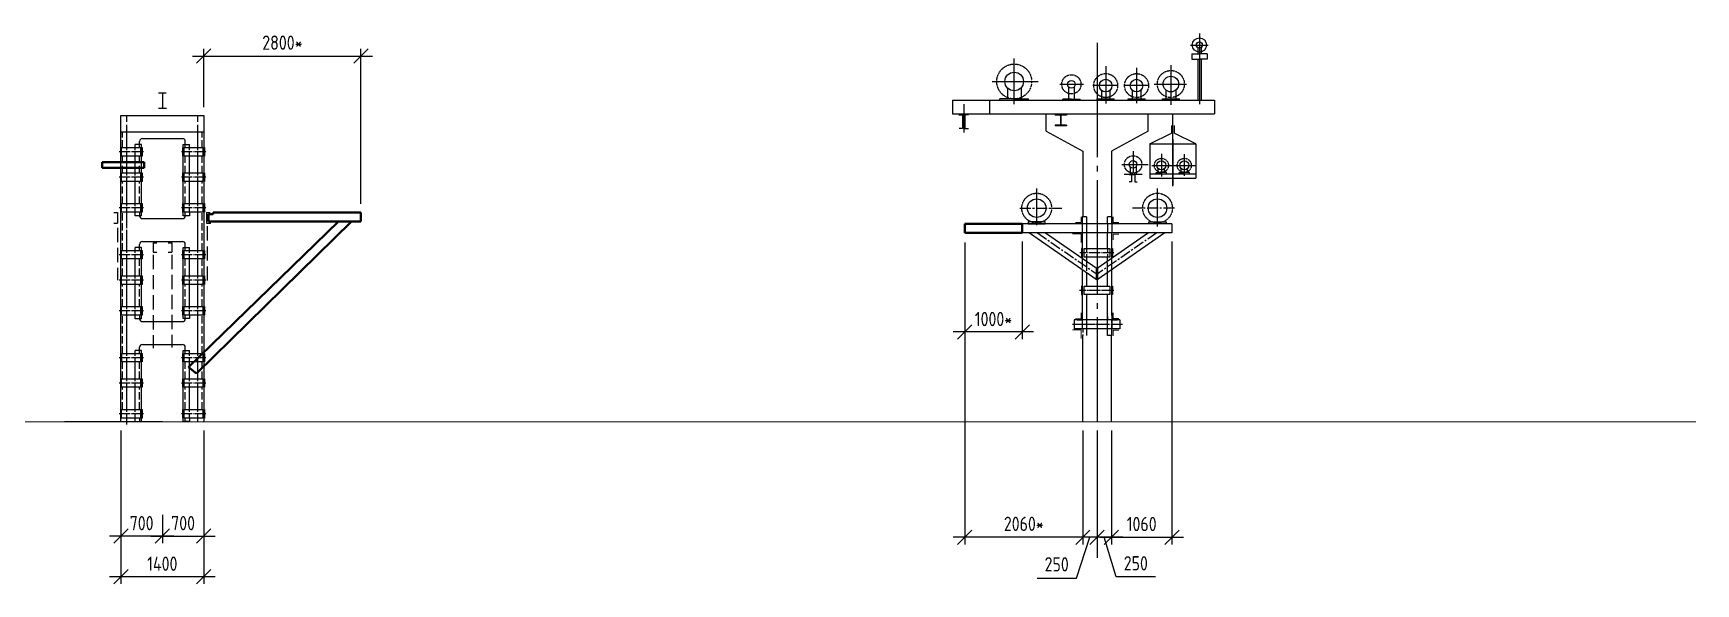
# Model space of a CAD drawing. Header units: inches. Extents: x -228863 to 215834, y 14270 to 189847.
# Drawn here: x 56692 to 85772, y 80972 to 90595 of the extents above; entities that cross this region are included whole.
import ezdxf

# ---------------------------------------------------------------- set-up
doc = ezdxf.new("R2010")
doc.units = ezdxf.units.IN
doc.header["$MEASUREMENT"] = 0
for name, pattern in [('ACAD_ISO04W100', [30, 24, -3, 0, -3]), ('CENTER2', [28.575, 19.05, -3.175, 3.175, -3.175]), ('DASHED2', [9.525, 6.35, -3.175]), ('GOST2.303 4', [7, 5, -2, 0]), ('GOST2.303 5', [24, 20, -1.5, 1, -1.5]), ('JIS_02_4.0', [5.5, 4, -1.5])]:
    doc.linetypes.add(name, pattern=pattern)
doc.layers.get('0').update_dxf_attribs({"linetype": 'CONTINUOUS', "lineweight": 20})
doc.layers.get('Defpoints').update_dxf_attribs({"linetype": 'CONTINUOUS'})
for name, color, linetype in [('1', 7, 'CONTINUOUS'), ('2', 7, 'CONTINUOUS'), ('неосновной', 7, 'CONTINUOUS'), ('осевая', 7, 'ACAD_ISO04W100'), ('Фундаменты _Каркаса', 7, 'CONTINUOUS')]:
    doc.layers.add(name, color=color, linetype=linetype)
doc.layers.add('ТХ_Опоры монт.', color=36, linetype='CONTINUOUS', lineweight=20)
doc.styles.add('GOST 2.304', font='CS_Gost2304.shx')
doc.dimstyles.new('10', dxfattribs={"dimtxt": 2.5, "dimasz": 2.5, "dimexe": 1.25, "dimexo": 1.5, "dimgap": 1, "dimtad": 1, "dimdec": 0, "dimlfac": 0.1, "dimtxsty": 'GOST 2.304', "dimblk": 'OBLIQUE', "dimcen": 0, "dimdle": 2, "dimazin": 2, "dimtfac": 0.75, "dimtdec": 0, "dimtmove": 1, "dimatfit": 3, "dimfxl": 1.25, "dimtolj": 1, "dimarcsym": 0})

# ---------------------------------------------------------------- blocks, each defined once
blk = doc.blocks.new('_Oblique')
at = {"color": 0, "linetype": 'ByBlock', "lineweight": -2}
blk.add_line((-0.5, -0.5), (0.5, 0.5), dxfattribs=at)
blk = doc.blocks.new('*D268')
at = {"layer": 'Defpoints', "color": 0}
for p in [(58226, 83800), (59675, 83800), (59675, 81097)]:
    blk.add_point(p, dxfattribs=at)
at = {"layer": 'неосновной', "color": 0, "lineweight": -2}
for p, q in [((58226, 83650), (58226, 80972)), ((59675, 83650), (59675, 80972)), ((58026, 81097), (59875, 81097))]:
    blk.add_line(p, q, dxfattribs=at)
at = {"layer": 'неосновной', "color": 0, "lineweight": -2, "xscale": 250, "yscale": 250, "zscale": 250, "rotation": 180}
blk.add_blockref('_Oblique', (58226, 81097), dxfattribs=at)
at = {"layer": 'неосновной', "color": 0, "lineweight": -2, "xscale": 250, "yscale": 250, "zscale": 250}
blk.add_blockref('_Oblique', (59675, 81097), dxfattribs=at)
at = {"layer": 'неосновной', "color": 0, "linetype": 'ByBlock', "ltscale": 50, "insert": (58950, 81322), "char_height": 250, "attachment_point": 5, "style": 'GOST 2.304'}
blk.add_mtext('\\A1;1400', dxfattribs=at)
blk = doc.blocks.new('*D269')
at = {"layer": 'Defpoints', "color": 0}
for p in [(58951, 82328), (59675, 82253), (59675, 81806)]:
    blk.add_point(p, dxfattribs=at)
at = {"layer": 'неосновной', "color": 0, "lineweight": -2}
for p, q in [((58951, 82178), (58951, 81681)), ((59675, 82103), (59675, 81681)), ((58751, 81806), (59875, 81806))]:
    blk.add_line(p, q, dxfattribs=at)
at = {"layer": 'неосновной', "color": 0, "lineweight": -2, "xscale": 250, "yscale": 250, "zscale": 250, "rotation": 180}
blk.add_blockref('_Oblique', (58951, 81806), dxfattribs=at)
at = {"layer": 'неосновной', "color": 0, "lineweight": -2, "xscale": 250, "yscale": 250, "zscale": 250}
blk.add_blockref('_Oblique', (59675, 81806), dxfattribs=at)
at = {"layer": 'неосновной', "color": 0, "linetype": 'ByBlock', "ltscale": 50, "insert": (59313, 82031), "char_height": 250, "attachment_point": 5, "style": 'GOST 2.304'}
blk.add_mtext('\\A1;700', dxfattribs=at)
blk = doc.blocks.new('*D270')
at = {"layer": 'Defpoints', "color": 0}
for p in [(58226, 81891), (58226, 81806), (58951, 81806)]:
    blk.add_point(p, dxfattribs=at)
at = {"layer": 'неосновной', "color": 0, "lineweight": -2}
for p, q in [((59151, 81806), (58026, 81806)), ((58226, 81741), (58226, 81681)), ((58951, 81956), (58951, 81931))]:
    blk.add_line(p, q, dxfattribs=at)
at = {"layer": 'неосновной', "color": 0, "lineweight": -2, "xscale": 250, "yscale": 250, "zscale": 250, "rotation": 180}
blk.add_blockref('_Oblique', (58226, 81806), dxfattribs=at)
at = {"layer": 'неосновной', "color": 0, "lineweight": -2, "xscale": 250, "yscale": 250, "zscale": 250}
blk.add_blockref('_Oblique', (58951, 81806), dxfattribs=at)
at = {"layer": 'неосновной', "color": 0, "linetype": 'ByBlock', "ltscale": 50, "insert": (58588, 82031), "char_height": 250, "attachment_point": 5, "style": 'GOST 2.304'}
blk.add_mtext('\\A1;700', dxfattribs=at)
blk = doc.blocks.new('*D271')
at = {"layer": 'Defpoints', "color": 0}
for p in [(62425, 90196), (59675, 89155), (62425, 87462)]:
    blk.add_point(p, dxfattribs=at)
at = {"layer": 'неосновной', "color": 0, "lineweight": -2}
for p, q in [((59475, 90196), (62625, 90196)), ((59675, 89305), (59675, 90321)), ((62425, 87612), (62425, 90321))]:
    blk.add_line(p, q, dxfattribs=at)
at = {"layer": 'неосновной', "color": 0, "lineweight": -2, "xscale": 250, "yscale": 250, "zscale": 250, "rotation": 180}
blk.add_blockref('_Oblique', (59675, 90196), dxfattribs=at)
at = {"layer": 'неосновной', "color": 0, "lineweight": -2, "xscale": 250, "yscale": 250, "zscale": 250}
blk.add_blockref('_Oblique', (62425, 90196), dxfattribs=at)
at = {"layer": 'неосновной', "color": 0, "linetype": 'ByBlock', "ltscale": 50, "insert": (61050, 90430), "char_height": 250, "attachment_point": 5, "style": 'GOST 2.304'}
blk.add_mtext('\\A1;2800*', dxfattribs=at)
blk = doc.blocks.new('*D276')
at = {"layer": 'Defpoints', "color": 0}
for p in [(75301, 83800), (75551, 83800), (75301, 81784)]:
    blk.add_point(p, dxfattribs=at)
at = {"layer": 'неосновной', "color": 0, "lineweight": -2}
for p, q in [((75301, 83650), (75301, 81659)), ((75551, 83650), (75551, 81659)), ((75751, 81784), (75101, 81784)), ((75634, 81090), (75426, 81784)), ((76322, 81090), (75634, 81090))]:
    blk.add_line(p, q, dxfattribs=at)
at = {"layer": 'неосновной', "color": 0, "lineweight": -2, "xscale": 250, "yscale": 250, "zscale": 250, "rotation": 180}
blk.add_blockref('_Oblique', (75301, 81784), dxfattribs=at)
at = {"layer": 'неосновной', "color": 0, "lineweight": -2, "xscale": 250, "yscale": 250, "zscale": 250}
blk.add_blockref('_Oblique', (75551, 81784), dxfattribs=at)
at = {"layer": 'неосновной', "color": 0, "linetype": 'ByBlock', "ltscale": 50, "insert": (75978, 81329), "char_height": 250, "attachment_point": 5, "style": 'GOST 2.304'}
blk.add_mtext('\\A1;250', dxfattribs=at)
blk = doc.blocks.new('*D277')
at = {"layer": 'Defpoints', "color": 0}
for p in [(75051, 83800), (75301, 83800), (75051, 81784)]:
    blk.add_point(p, dxfattribs=at)
at = {"layer": 'неосновной', "color": 0, "lineweight": -2}
for p, q in [((75051, 83650), (75051, 81659)), ((75301, 83650), (75301, 81659)), ((75501, 81784), (74851, 81784)), ((74938, 81071), (75176, 81784)), ((74251, 81071), (74938, 81071))]:
    blk.add_line(p, q, dxfattribs=at)
at = {"layer": 'неосновной', "color": 0, "lineweight": -2, "xscale": 250, "yscale": 250, "zscale": 250, "rotation": 180}
blk.add_blockref('_Oblique', (75051, 81784), dxfattribs=at)
at = {"layer": 'неосновной', "color": 0, "lineweight": -2, "xscale": 250, "yscale": 250, "zscale": 250}
blk.add_blockref('_Oblique', (75301, 81784), dxfattribs=at)
at = {"layer": 'неосновной', "color": 0, "linetype": 'ByBlock', "ltscale": 50, "insert": (74594, 81311), "char_height": 250, "attachment_point": 5, "style": 'GOST 2.304'}
blk.add_mtext('\\A1;250', dxfattribs=at)
blk = doc.blocks.new('*D278')
at = {"layer": 'Defpoints', "color": 0}
for p in [(76611, 87105), (75551, 83800), (76611, 81784)]:
    blk.add_point(p, dxfattribs=at)
at = {"layer": 'неосновной', "color": 0, "lineweight": -2}
for p, q in [((76611, 86955), (76611, 81659)), ((75551, 83650), (75551, 81659)), ((75351, 81784), (76811, 81784))]:
    blk.add_line(p, q, dxfattribs=at)
at = {"layer": 'неосновной', "color": 0, "lineweight": -2, "xscale": 250, "yscale": 250, "zscale": 250, "rotation": 180}
blk.add_blockref('_Oblique', (75551, 81784), dxfattribs=at)
at = {"layer": 'неосновной', "color": 0, "lineweight": -2, "xscale": 250, "yscale": 250, "zscale": 250}
blk.add_blockref('_Oblique', (76611, 81784), dxfattribs=at)
at = {"layer": 'неосновной', "color": 0, "linetype": 'ByBlock', "ltscale": 50, "insert": (76081, 82016), "char_height": 250, "attachment_point": 5, "style": 'GOST 2.304'}
blk.add_mtext('\\A1;1060', dxfattribs=at)
blk = doc.blocks.new('*D279')
at = {"layer": 'Defpoints', "color": 0}
for p in [(72985, 87088), (73991, 87105), (72985, 85374)]:
    blk.add_point(p, dxfattribs=at)
at = {"layer": 'неосновной', "color": 0, "lineweight": -2}
for p, q in [((73991, 86955), (73991, 85249)), ((72985, 86938), (72985, 85249)), ((74191, 85374), (72785, 85374))]:
    blk.add_line(p, q, dxfattribs=at)
at = {"layer": 'неосновной', "color": 0, "lineweight": -2, "xscale": 250, "yscale": 250, "zscale": 250, "rotation": 180}
blk.add_blockref('_Oblique', (72985, 85374), dxfattribs=at)
at = {"layer": 'неосновной', "color": 0, "lineweight": -2, "xscale": 250, "yscale": 250, "zscale": 250}
blk.add_blockref('_Oblique', (73991, 85374), dxfattribs=at)
at = {"layer": 'неосновной', "color": 0, "linetype": 'ByBlock', "ltscale": 50, "insert": (73488, 85599), "char_height": 250, "attachment_point": 5, "style": 'GOST 2.304'}
blk.add_mtext('\\A1;1000*', dxfattribs=at)
blk = doc.blocks.new('*D280')
at = {"layer": 'Defpoints', "color": 0}
for p in [(72985, 87088), (75051, 83800), (72985, 81784)]:
    blk.add_point(p, dxfattribs=at)
at = {"layer": 'неосновной', "color": 0, "lineweight": -2}
for p, q in [((72985, 86938), (72985, 81659)), ((75051, 83650), (75051, 81659)), ((75251, 81784), (72785, 81784))]:
    blk.add_line(p, q, dxfattribs=at)
at = {"layer": 'неосновной', "color": 0, "lineweight": -2, "xscale": 250, "yscale": 250, "zscale": 250, "rotation": 180}
blk.add_blockref('_Oblique', (72985, 81784), dxfattribs=at)
at = {"layer": 'неосновной', "color": 0, "lineweight": -2, "xscale": 250, "yscale": 250, "zscale": 250}
blk.add_blockref('_Oblique', (75051, 81784), dxfattribs=at)
at = {"layer": 'неосновной', "color": 0, "linetype": 'ByBlock', "ltscale": 50, "insert": (74018, 82019), "char_height": 250, "attachment_point": 5, "style": 'GOST 2.304'}
blk.add_mtext('\\A1;2060*', dxfattribs=at)

msp = doc.modelspace()

# ---------------------------------------------------------------- linework, layer by layer
at = {"linetype": 'DASHED2'}
for p, q in [((74950.562, 87265.263), (75040.562, 87265.263)), ((74950.562, 87265.263), (75040.562, 87265.263)), ((74950.562, 87265.263), (75040.562, 87265.263)), ((75020.292, 87087.246), (74930.292, 87087.246)), ((75040.562, 87105.263), (74950.562, 87105.263)), ((75020.292, 85408.313), (74930.292, 85408.313))]:
    msp.add_line(p, q, dxfattribs=at)
for p, q in [((75020.292, 87087.017), (74870.292, 87087.017)), ((75020.292, 86937.017), (75020.292, 87087.017)), ((75560.562, 87005.148), (75560.562, 87105.148)), ((75560.562, 87105.148), (75660.562, 87105.148)), ((75581.112, 86984.517), (75581.112, 87084.517)), ((75581.112, 87084.517), (75681.112, 87084.517)), ((75020.292, 85408.084), (74870.292, 85408.084)), ((75020.292, 85258.084), (75020.292, 85408.084)), ((75560.562, 85326.216), (75560.562, 85426.216)), ((75560.562, 85426.216), (75660.562, 85426.216)), ((75581.112, 85305.585), (75581.112, 85405.585)), ((75581.112, 85405.585), (75681.112, 85405.585))]:
    msp.add_line(p, q)
at = {"linetype": 'Continuous'}
msp.add_line((74950.562, 87105.263), (75040.562, 87105.263), dxfattribs=at)
msp.add_line((74950.562, 87105.263), (75040.562, 87105.263), dxfattribs=at)
at = {"lineweight": 25}
for p, q in [((75040.562, 85586.444), (74940.562, 85586.444)), ((75560.562, 85686.444), (75560.562, 85586.444)), ((75560.562, 85586.444), (75660.562, 85586.444))]:
    msp.add_line(p, q, dxfattribs=at)
at = {"linetype": 'DASHED2', "lineweight": 25}
msp.add_line((74950.562, 85586.33), (75040.562, 85586.33), dxfattribs=at)
at = {"color": 7, "lineweight": 25}
msp.add_line((75060.271, 85506.33), (75011.903, 85506.33), dxfattribs=at)
msp.add_line((75060.271, 85506.33), (75011.903, 85506.33), dxfattribs=at)
msp.add_line((75060.271, 85506.33), (75011.903, 85506.33), dxfattribs=at)
at = {"extrusion": (0, 1, 0)}
for points, elevation in [([(-75022.427, 0), (-74922.427, 0)], 87284.286), ([(-75578.66, 0), (-75678.66, 0)], 87284.947), ([(-75021.934, 0), (-74921.934, 0)], 85605.354), ([(-75578.166, 0), (-75678.166, 0)], 85606.014)]:
    msp.add_lwpolyline(points, dxfattribs=dict(at, elevation=elevation))
at = {"lineweight": 25, "extrusion": (1, 0, 0)}
for points, elevation in [([(87384.286, 0), (87284.286, 0)], 75022.427), ([(87384.947, 0), (87284.947, 0)], 75578.66), ([(85705.354, 0), (85605.354, 0)], 75021.934), ([(85706.014, 0), (85606.014, 0)], 75578.166)]:
    msp.add_lwpolyline(points, dxfattribs=dict(at, elevation=elevation))
at = {"layer": '1'}
for p, q in [((77091.055, 90591.339), (77091.055, 89356.543)), ((73851.055, 89354.167), (73851.055, 90155.66)), ((76935.185, 90389.263), (77240.83, 90389.263)), ((76958.109, 90235.263), (77091.055, 90235.263)), ((76958.109, 90235.263), (76958.109, 90139.304)), ((77061.309, 90344.195), (77061.309, 90235.263)), ((77224.002, 90235.263), (77091.055, 90235.263)), ((77120.802, 90344.195), (77120.802, 90235.263)), ((77224.002, 90235.263), (77224.002, 90139.304)), ((75451.055, 90017.98), (75451.055, 89365.424)), ((75991.055, 89991.987), (75991.055, 89374.282)), ((76591.055, 90034.413), (76591.055, 89344.886)), ((76958.109, 90139.304), (77091.055, 90139.304)), ((77063.608, 90139.304), (77063.608, 89425.263)), ((77224.002, 90139.304), (77091.055, 90139.304)), ((77118.502, 90139.304), (77118.502, 89425.263)), ((73465.487, 89752.768), (74268.698, 89752.768)), ((73731.571, 89641.128), (73731.571, 89449.157)), ((73970.54, 89641.128), (73970.54, 89449.157)), ((74646.124, 89702.263), (75065.804, 89702.263)), ((74801.349, 89658.086), (74801.349, 89443.429)), ((74900.762, 89658.086), (74900.762, 89443.429)), ((75669.384, 89680.263), (75225.733, 89680.263)), ((75376.055, 89600.48), (75376.055, 89450.263)), ((75526.055, 89600.48), (75526.055, 89450.263)), ((76209.384, 89680.263), (75765.733, 89680.263)), ((75916.055, 89600.48), (75916.055, 89450.263)), ((76066.055, 89600.48), (76066.055, 89450.263)), ((76300.668, 89707.263), (76865.871, 89707.263)), ((76503.555, 89602.496), (76503.555, 89450.263)), ((76678.555, 89602.496), (76678.555, 89450.263)), ((72770.031, 89425.263), (73851.055, 89425.263)), ((72770.031, 89425.263), (72770.031, 89185.263)), ((72968.055, 89357.766), (72968.055, 88857.569)), ((73419.463, 89425.263), (77351.632, 89425.263)), ((73419.463, 89425.263), (73419.463, 89185.263)), ((73851.055, 89449.157), (73600.987, 89449.157)), ((73600.987, 89425.263), (73600.987, 89449.157)), ((73851.055, 89449.157), (74101.124, 89449.157)), ((74101.124, 89425.263), (74101.124, 89449.157)), ((74851.055, 89443.429), (74699.221, 89443.429)), ((74699.221, 89425.263), (74699.221, 89443.429)), ((74851.055, 89443.429), (75002.89, 89443.429)), ((75002.89, 89425.263), (75002.89, 89443.429)), ((75302.715, 89425.263), (75302.715, 89450.263)), ((75302.715, 89450.263), (75599.396, 89450.263)), ((75599.396, 89425.263), (75599.396, 89450.263)), ((75842.715, 89425.263), (75842.715, 89450.263)), ((75842.715, 89450.263), (76139.396, 89450.263)), ((76139.396, 89425.263), (76139.396, 89450.263)), ((76442.715, 89425.263), (76442.715, 89450.263)), ((76442.715, 89450.263), (76739.396, 89450.263)), ((76739.396, 89425.263), (76739.396, 89450.263)), ((77351.632, 89425.263), (77351.632, 89185.263)), ((72770.031, 89185.263), (73851.055, 89185.263)), ((73419.463, 89185.263), (77351.632, 89185.263)), ((76626.055, 87919.012), (76626.055, 89185.263)), ((76226.055, 88660.55), (76601.055, 88848.05)), ((76601.055, 88980.046), (76601.055, 88848.05)), ((76651.055, 88980.046), (76651.055, 88848.05)), ((77026.055, 88660.55), (76651.055, 88848.05)), ((75931.055, 88531.605), (75931.055, 88148.708)), ((76226.055, 88660.55), (76226.055, 88060.55)), ((76226.055, 88660.55), (77026.055, 88660.55)), ((76426.055, 88486.349), (76426.055, 88093.24)), ((76826.055, 88481.908), (76826.055, 88104.088)), ((77026.055, 88660.55), (77026.055, 88060.55)), ((75735.054, 88301.263), (76192.88, 88301.263)), ((75773.967, 88134.263), (76087.877, 88134.263)), ((75859.935, 88124.263), (75902.552, 88124.263)), ((75877.093, 88262.399), (75877.093, 88134.263)), ((75902.552, 88124.263), (75959.559, 88124.263)), ((75902.552, 88124.263), (75902.552, 88000.138)), ((76002.175, 88124.263), (75959.559, 88124.263)), ((75959.559, 88124.263), (75959.559, 88000.138)), ((75985.017, 88262.399), (75985.017, 88134.263)), ((76226.055, 88135.263), (77026.055, 88135.263)), ((76258.363, 88285.263), (77020.616, 88285.263)), ((76336.432, 88135.263), (76336.432, 88160.263)), ((76336.432, 88160.263), (76426.055, 88160.263)), ((76370.782, 88160.263), (76370.782, 88228.122)), ((76515.678, 88160.263), (76426.055, 88160.263)), ((76481.329, 88160.263), (76481.329, 88228.122)), ((76515.678, 88135.263), (76515.678, 88160.263)), ((76736.432, 88135.263), (76736.432, 88160.263)), ((76736.432, 88160.263), (76826.055, 88160.263)), ((76770.782, 88160.263), (76770.782, 88228.122)), ((76915.678, 88160.263), (76826.055, 88160.263)), ((76881.329, 88160.263), (76881.329, 88228.122)), ((76915.678, 88135.263), (76915.678, 88160.263)), ((75902.552, 88000.138), (75859.426, 88000.138)), ((75959.559, 88000.138), (76002.685, 88000.138)), ((76226.055, 88060.263), (77026.055, 88060.263))]:
    msp.add_line(p, q, dxfattribs=at)
at = {"layer": '1', "lineweight": 25}
for p, q in [((72883.468, 89171.478), (72948.704, 89171.478)), ((72948.704, 89171.478), (72948.704, 88931.478)), ((73052.643, 89171.478), (72987.407, 89171.478)), ((72987.407, 89171.478), (72987.407, 88931.478)), ((76193.153, 88885.263), (76193.153, 89185.263)), ((72948.704, 88931.478), (72886.132, 88931.478)), ((72987.407, 88931.478), (73049.979, 88931.478)), ((74408.958, 88885.263), (75051.055, 88535.263)), ((76193.153, 88885.263), (75551.055, 88535.263)), ((75051.055, 83800.263), (75051.055, 85309.258)), ((75551.055, 83800.263), (75551.055, 85309.258))]:
    msp.add_line(p, q, dxfattribs=at)
at = {"layer": '1', "linetype": 'Continuous', "lineweight": 25}
msp.add_line((74408.958, 88885.263), (74408.958, 89185.263), dxfattribs=at)
at = {"layer": '1', "color": 7}
for p, q in [((76626.055, 88743.663), (76626.055, 87939.336)), ((74244.389, 87238.32), (74244.389, 87883.664)), ((76357.722, 87213.848), (76357.722, 87883.664))]:
    msp.add_line(p, q, dxfattribs=at)
at = {"layer": '1'}
for centre, radius in [((77091.055, 90389.263), 124.458), ((77091.055, 90389.263), 54), ((73851.055, 89751.263), 162.5), ((74851.055, 89702.263), 66.5), ((75451.055, 89680.263), 109.5), ((75991.055, 89680.263), 109.5), ((76591.055, 89707.263), 136.5), ((75931.055, 88301.263), 66.5), ((76426.055, 88285.55), 79.5), ((76826.055, 88285.55), 79.5)]:
    msp.add_circle(centre, radius, dxfattribs=at)
at = {"layer": '1', "linetype": 'JIS_02_4.0'}
for centre, radius in [((73851.055, 89751.263), 305.11), ((74851.055, 89702.263), 168.534), ((75451.055, 89680.263), 209.5), ((75991.055, 89680.263), 209.5), ((76591.055, 89707.263), 236.306), ((75931.055, 88301.263), 152.554), ((76426.055, 88285.55), 123.197), ((76826.055, 88285.55), 123.197), ((74244.389, 87538.222), 260.147), ((76357.722, 87538.222), 260.147)]:
    msp.add_circle(centre, radius, dxfattribs=at)
at = {"layer": '1', "lineweight": -3, "ltscale": 0.5}
for centre in [(74244.389, 87538.222), (76357.722, 87538.222)]:
    msp.add_circle(centre, 162.5, dxfattribs=at)
at = {"layer": '2', "color": 7, "linetype": 'Continuous', "lineweight": 25, "ltscale": 0.1}
for p, q in [((76610.812, 87265.263), (73991.299, 87265.263)), ((76610.812, 87265.263), (76610.812, 87105.263)), ((76610.812, 87105.263), (73991.299, 87105.263)), ((75700.654, 85586.33), (74900.47, 85586.33)), ((74900.47, 85586.33), (74900.47, 85426.33)), ((75700.654, 85586.33), (75700.654, 85426.33)), ((75700.654, 85426.33), (74900.47, 85426.33)), ((75560.562, 85309.258), (75485.562, 85309.258))]:
    msp.add_line(p, q, dxfattribs=at)
at = {"layer": '2', "color": 7, "linetype": 'Continuous', "lineweight": 40, "ltscale": 0.1}
msp.add_line((73991.299, 87265.263), (73991.299, 87105.263), dxfattribs=at)
at = {"layer": '2', "color": 7, "linetype": 'DASHED2', "ltscale": 10}
for p, q in [((75115.516, 86830.24), (75115.516, 86680.481)), ((75485.562, 86830.24), (75485.562, 86680.481)), ((75040.562, 86060.881), (75040.562, 85862.891)), ((75115.562, 85985.881), (75115.562, 85787.891))]:
    msp.add_line(p, q, dxfattribs=at)
at = {"layer": '2', "color": 7, "linetype": 'GOST2.303 5', "lineweight": 25, "ltscale": 5}
msp.add_line((75560.562, 85644.258), (75560.562, 85446.268), dxfattribs=at)
at = {"layer": '2', "color": 7, "lineweight": 25, "ltscale": 0.1, "extrusion": (1, 0, 0)}
for points, elevation in [([(87385.263, 0), (87265.263, 0)], 75040.562), ([(87385.263, 0), (87325.154, 0)], 75115.562), ([(87385.263, 0), (87265.263, 0)], 75115.562), ([(87265.263, 0), (87385.263, 0)], 75485.562), ([(87325.154, 0), (87385.263, 0)], 75485.562), ([(87265.263, 0), (87385.263, 0)], 75560.562)]:
    msp.add_lwpolyline(points, dxfattribs=dict(at, elevation=elevation))
at = {"layer": '2', "color": 7, "linetype": 'Continuous', "lineweight": 25, "ltscale": 0.1, "extrusion": (0, 1, 0), "elevation": 87385.263}
for points in [[(-75115.562, 0), (-75040.562, 0)], [(-75560.562, 0), (-75485.562, 0)]]:
    msp.add_lwpolyline(points, dxfattribs=at)
at = {"layer": '2', "color": 7, "linetype": 'GOST2.303 5', "ltscale": 5}
for points in [[(75040.562, 87255.263), (75040.562, 87115.263)], [(75115.562, 87255.263), (75115.562, 87115.263)], [(75485.562, 87255.263), (75485.562, 87115.263)], [(75560.562, 87255.263), (75560.562, 87115.263)]]:
    msp.add_lwpolyline(points, dxfattribs=at)
at = {"layer": '2', "color": 7, "lineweight": 25, "ltscale": 0.1}
for points in [[(75040.562, 87105.263), (75040.562, 86661.779)], [(75115.562, 87105.263), (75115.562, 86830.24)], [(75485.562, 86830.24), (75485.562, 87105.263)], [(75560.562, 86661.096), (75560.562, 87105.263)], [(75115.562, 86680.481), (75115.562, 86609.897)], [(75485.562, 86609.214), (75485.562, 86680.481)], [(75040.562, 86467.227), (75040.562, 86025.369)], [(75115.562, 86415.346), (75115.562, 86230.063)], [(75485.562, 86230.063), (75485.562, 86414.663)], [(75560.562, 85658.4), (75560.562, 86466.545)], [(75115.562, 86230.063), (75115.562, 86175.424)], [(75485.562, 86175.424), (75485.562, 86230.063)], [(75040.562, 86025.369), (75040.562, 85586.33)], [(75115.562, 86025.665), (75115.562, 85973.487)], [(75115.562, 85973.487), (75115.562, 85586.33)], [(75485.562, 85586.33), (75485.562, 86025.665)], [(75115.562, 85626.438), (75115.562, 85586.33)], [(75115.562, 85621.438), (75115.562, 85586.33)], [(75485.562, 85646.222), (75485.562, 85586.33)], [(75485.562, 85586.33), (75485.562, 85626.438)], [(75485.562, 85586.33), (75485.562, 85621.438)], [(75560.562, 85586.33), (75560.562, 85432.126)], [(75115.562, 85426.33), (75115.562, 85386.222)], [(75115.562, 85426.33), (75115.562, 85309.258)], [(75115.562, 85426.33), (75115.562, 85391.222)], [(75485.562, 85309.258), (75485.562, 85426.33)], [(75485.562, 85386.222), (75485.562, 85426.33)], [(75485.562, 85391.222), (75485.562, 85426.33)], [(75560.562, 85309.258), (75560.562, 85426.33)]]:
    msp.add_lwpolyline(points, dxfattribs=at)
at = {"layer": '2', "color": 7, "linetype": 'DASHED2', "lineweight": -3, "ltscale": 25}
for points in [[(75040.562, 86649.619), (75040.562, 86479.387)], [(75115.562, 86597.738), (75115.562, 86427.505)], [(75485.562, 86426.823), (75485.562, 86597.055)], [(75560.562, 86478.704), (75560.562, 86648.937)]]:
    msp.add_lwpolyline(points, dxfattribs=at)
at = {"layer": '2', "color": 7, "lineweight": 40, "ltscale": 0.1}
msp.add_lwpolyline([(75297.722, 86481.581), (75304.389, 86481.581), (75304.389, 86287.03), (75297.723, 86287.03)], close=True, dxfattribs=at)
at = {"layer": '2', "color": 7, "linetype": 'GOST2.303 5', "lineweight": 25, "ltscale": 5}
for points in [[(75040.562, 85576.33), (75040.562, 85436.33)], [(75115.562, 85576.33), (75115.562, 85436.33)], [(75485.562, 85436.33), (75485.562, 85576.33)]]:
    msp.add_lwpolyline(points, dxfattribs=at)
at = {"layer": '2', "color": 7, "linetype": 'DASHED2', "lineweight": 25, "ltscale": 10}
for points in [[(75560.562, 85436.33), (75560.562, 85576.33)], [(75050.562, 85426.33), (75050.562, 85309.258)]]:
    msp.add_lwpolyline(points, dxfattribs=at)
at = {"layer": 'неосновной', "linetype": 'Continuous', "lineweight": 25, "ltscale": 100}
for p, q in [((58884.427, 89284.25), (59021.381, 89284.25)), ((58884.783, 89554.59), (59019.72, 89554.59)), ((58950.472, 89554.59), (58950.472, 89284.25)), ((58950.472, 89284.25), (59021.381, 89284.25)), ((58099.552, 87460.784), (58163.552, 87460.784)), ((58099.552, 87277.261), (58163.552, 87277.261)), ((58163.552, 87460.784), (58163.552, 87277.261)), ((59722.925, 87462.132), (59786.925, 87462.132)), ((59722.925, 87462.132), (59722.925, 87277.261)), ((59722.925, 87277.261), (59797.981, 87277.261)), ((58791.201, 86929.009), (58855.201, 86929.009)), ((58791.201, 86929.009), (58791.201, 86769.009)), ((58791.201, 86769.009), (58855.201, 86769.009)), ((59052.888, 86929.009), (59116.888, 86929.009)), ((59052.888, 86769.009), (59116.888, 86769.009)), ((59116.888, 86929.009), (59116.888, 86769.009))]:
    msp.add_line(p, q, dxfattribs=at)
at = {"layer": 'неосновной', "ltscale": 100}
for p, q in [((58225.677, 89154.628), (59675.148, 89154.628)), ((58225.677, 87242.628), (58225.677, 89154.628)), ((59675.148, 89154.628), (59675.148, 83800.263)), ((58225.677, 88869.683), (59675.148, 88869.683)), ((58328.603, 88598.448), (58328.603, 88869.683)), ((58551.302, 88648.802), (58551.302, 88704.599)), ((58601.331, 88754.628), (59301.273, 88754.628)), ((59351.302, 88598.448), (59351.302, 88704.599)), ((59570.007, 88598.448), (59570.007, 88869.683)), ((58328.603, 88154.985), (58328.603, 88448.689)), ((58588.43, 88648.802), (58476.82, 88648.802)), ((58476.82, 88598.448), (58476.82, 88648.802)), ((58476.82, 88154.985), (58476.82, 88448.689)), ((58551.302, 88598.448), (58551.302, 88648.802)), ((58588.43, 87404.657), (58588.43, 88648.802)), ((59315.361, 87405.938), (59315.361, 88649.496)), ((59315.361, 88649.496), (59426.813, 88649.496)), ((59426.813, 88598.448), (59426.813, 88649.496)), ((59426.813, 88154.985), (59426.813, 88448.689)), ((59570.007, 88154.985), (59570.007, 88448.689)), ((58328.603, 87618.853), (58328.603, 88005.226)), ((58476.82, 87618.853), (58476.82, 88005.226)), ((59426.813, 87618.853), (59426.813, 88005.226)), ((59570.007, 87618.853), (59570.007, 88005.226)), ((58225.677, 87081.213), (58225.677, 87242.628)), ((58328.603, 87242.628), (58328.603, 87469.094)), ((58476.82, 87404.657), (58476.82, 87469.094)), ((58588.43, 87404.657), (58476.82, 87404.657)), ((58551.302, 87469.094), (58551.302, 87404.657)), ((58601.331, 87354.628), (59301.273, 87354.628)), ((58601.331, 87354.628), (59301.273, 87354.628)), ((59426.813, 87405.938), (59315.499, 87405.938)), ((59351.302, 87404.657), (59351.302, 87469.094)), ((59426.813, 87469.094), (59426.813, 87405.938)), ((59570.007, 86798.448), (59570.007, 87469.094)), ((73991.299, 87265.263), (73490.695, 87265.263)), ((58225.677, 83800.263), (58225.677, 87081.213)), ((58328.603, 86798.448), (58328.603, 87081.213)), ((58601.331, 86954.628), (59301.273, 86954.628)), ((59675.148, 87081.213), (59675.148, 86100.213)), ((58588.43, 86848.802), (58476.82, 86848.802)), ((58476.82, 86798.448), (58476.82, 86848.802)), ((58551.302, 86798.448), (58551.302, 86904.599)), ((58588.43, 85604.657), (58588.43, 86848.802)), ((59315.361, 85605.938), (59315.361, 86849.496)), ((59315.361, 86849.496), (59426.813, 86849.496)), ((59351.302, 86798.448), (59351.302, 86904.599)), ((59426.813, 86798.448), (59426.813, 86849.496)), ((58328.603, 86354.985), (58328.603, 86648.689)), ((58476.82, 86354.985), (58476.82, 86648.689)), ((59426.813, 86354.985), (59426.813, 86648.689)), ((59570.007, 86354.985), (59570.007, 86648.689)), ((58328.603, 85818.853), (58328.603, 86205.226)), ((58476.82, 85818.853), (58476.82, 86205.226)), ((59426.813, 85818.853), (59426.813, 86205.226)), ((59570.007, 85818.853), (59570.007, 86205.226)), ((58328.603, 84998.448), (58328.603, 85669.094)), ((58476.82, 85604.657), (58476.82, 85669.094)), ((58588.43, 85604.657), (58476.82, 85604.657)), ((58551.302, 85669.094), (58551.302, 85604.657)), ((58551.302, 85669.094), (58551.302, 85669.094)), ((58601.331, 85554.628), (59301.273, 85554.628)), ((59426.813, 85605.938), (59315.499, 85605.938)), ((59351.302, 85604.657), (59351.302, 85669.094)), ((59426.813, 85669.094), (59426.813, 85605.938)), ((59570.007, 84998.448), (59570.007, 85669.094)), ((58588.43, 85048.802), (58476.82, 85048.802)), ((58476.82, 84998.448), (58476.82, 85048.802)), ((58551.302, 84998.448), (58551.302, 85104.6)), ((58588.43, 83804.657), (58588.43, 85048.802)), ((58601.331, 85154.628), (59301.273, 85154.628)), ((59315.361, 83805.938), (59315.361, 85049.496)), ((59315.361, 85049.496), (59426.813, 85049.496)), ((59351.302, 84998.448), (59351.302, 85104.599)), ((59426.813, 84998.448), (59426.813, 85049.496)), ((58328.603, 84554.985), (58328.603, 84848.689)), ((58476.82, 84554.985), (58476.82, 84848.689)), ((59426.813, 84554.985), (59426.813, 84848.689)), ((59570.007, 84554.985), (59570.007, 84848.689)), ((58328.603, 84018.853), (58328.603, 84405.226)), ((58476.82, 84018.853), (58476.82, 84405.226)), ((59426.813, 84018.853), (59426.813, 84405.226)), ((59570.007, 84018.853), (59570.007, 84405.226)), ((58951.302, 83800.263), (57238.427, 83800.263)), ((58328.603, 83754.628), (58328.603, 83869.094)), ((58476.82, 83804.657), (58476.82, 83869.094)), ((58588.43, 83804.657), (58476.82, 83804.657)), ((58551.302, 83869.094), (58551.302, 83804.657)), ((59426.813, 83805.938), (59315.499, 83805.938)), ((59351.302, 83804.657), (59351.302, 83869.094)), ((59426.813, 83869.094), (59426.813, 83805.938)), ((59570.007, 83800.263), (59570.007, 83869.094)), ((75301.055, 81659.124), (75301.055, 81422.424))]:
    msp.add_line(p, q, dxfattribs=at)
at = {"layer": 'неосновной', "linetype": 'GOST2.303 4', "ltscale": 25}
for p, q in [((58328.603, 88869.683), (58328.603, 89154.628)), ((59570.007, 88869.683), (59570.007, 89154.628)), ((58251.302, 88598.448), (58251.302, 88869.683)), ((59646.791, 88598.448), (59646.791, 88869.683)), ((58251.302, 88154.985), (58251.302, 88448.689)), ((58551.302, 88154.985), (58551.302, 88448.689)), ((59351.302, 88154.985), (59351.302, 88448.689)), ((59646.791, 88154.985), (59646.791, 88448.689)), ((58251.302, 87618.853), (58251.302, 88005.226)), ((58551.302, 87618.853), (58551.302, 88005.226)), ((59351.302, 87618.853), (59351.302, 88005.226)), ((59646.791, 87618.853), (59646.791, 88005.226)), ((58251.302, 86798.448), (58251.302, 87469.094)), ((59646.277, 86798.448), (59646.277, 87469.094)), ((58251.302, 86354.985), (58251.302, 86648.689)), ((58551.302, 86354.985), (58551.302, 86648.689)), ((59351.302, 86354.985), (59351.302, 86648.689)), ((59646.277, 86354.985), (59646.277, 86648.689)), ((58251.302, 85818.853), (58251.302, 86205.226)), ((58551.302, 85818.853), (58551.302, 86205.226)), ((59351.302, 85818.853), (59351.302, 86205.226)), ((59646.277, 85818.853), (59646.277, 86205.226)), ((58251.302, 84998.448), (58251.302, 85669.094)), ((59646.277, 84998.448), (59646.277, 85669.094)), ((58251.302, 84554.985), (58251.302, 84848.689)), ((58551.302, 84554.985), (58551.302, 84848.689)), ((59351.302, 84554.985), (59351.302, 84848.689)), ((59646.277, 84554.985), (59646.277, 84848.689)), ((58251.302, 84018.853), (58251.302, 84405.226)), ((58551.302, 84018.853), (58551.302, 84405.226)), ((59351.302, 84018.853), (59351.302, 84405.226)), ((59646.277, 84018.853), (59646.277, 84405.226))]:
    msp.add_line(p, q, dxfattribs=at)
at = {"layer": 'неосновной', "lineweight": 25, "ltscale": 100}
for p, q in [((74408.958, 89185.263), (76193.153, 89185.263)), ((75051.055, 88535.263), (75051.055, 87385.263)), ((75551.055, 88535.263), (75551.055, 87385.263))]:
    msp.add_line(p, q, dxfattribs=at)
at = {"layer": 'неосновной', "linetype": 'GOST2.303 4', "ltscale": 15}
for p, q in [((58328.603, 88448.689), (58328.603, 88598.448)), ((58476.82, 88448.689), (58476.82, 88598.448)), ((59426.813, 88448.689), (59426.813, 88598.448)), ((59570.007, 88448.689), (59570.007, 88598.448)), ((58328.603, 88005.226), (58328.603, 88154.985)), ((58476.82, 88005.226), (58476.82, 88154.985)), ((59426.813, 88005.226), (59426.813, 88154.985)), ((59570.007, 88005.226), (59570.007, 88154.985)), ((58328.603, 87469.094), (58328.603, 87618.853)), ((58476.82, 87469.094), (58476.82, 87618.853)), ((59426.813, 87469.094), (59426.813, 87618.853)), ((59570.007, 87469.094), (59570.007, 87618.853)), ((58328.603, 87081.213), (58328.603, 87242.628)), ((58328.603, 86648.689), (58328.603, 86798.448)), ((58476.82, 86648.689), (58476.82, 86798.448)), ((59426.813, 86648.689), (59426.813, 86798.448)), ((59570.007, 86648.689), (59570.007, 86798.448)), ((58328.603, 86205.226), (58328.603, 86354.985)), ((58476.82, 86205.226), (58476.82, 86354.985)), ((59426.813, 86205.226), (59426.813, 86354.985)), ((59570.007, 86205.226), (59570.007, 86354.985)), ((58328.603, 85669.094), (58328.603, 85818.853)), ((58476.82, 85669.094), (58476.82, 85818.853)), ((59426.813, 85669.094), (59426.813, 85818.853)), ((59570.007, 85669.094), (59570.007, 85818.853)), ((58328.603, 84848.689), (58328.603, 84998.448)), ((58476.82, 84848.689), (58476.82, 84998.448)), ((59426.813, 84848.689), (59426.813, 84998.448)), ((59570.007, 84848.689), (59570.007, 84998.448)), ((58328.603, 84405.226), (58328.603, 84554.985)), ((58476.82, 84405.226), (58476.82, 84554.985)), ((59426.813, 84405.226), (59426.813, 84554.985)), ((59570.007, 84405.226), (59570.007, 84554.985)), ((58328.603, 83869.094), (58328.603, 84018.853)), ((58476.82, 83869.094), (58476.82, 84018.853)), ((59426.813, 83869.094), (59426.813, 84018.853)), ((59570.007, 83869.094), (59570.007, 84018.853))]:
    msp.add_line(p, q, dxfattribs=at)
at = {"layer": 'неосновной', "lineweight": 40, "ltscale": 100}
for p, q in [((58630.491, 88341.766), (57895.3, 88341.766)), ((57895.3, 88341.766), (57895.3, 88243.921)), ((57895.3, 88243.921), (58630.491, 88243.921)), ((58630.491, 88341.766), (58630.491, 88243.921)), ((62030.582, 87302.132), (59410.071, 84759.302)), ((62260.41, 87302.132), (59546.313, 84647.376)), ((59755.164, 87302.132), (59755.164, 87433.774)), ((59755.164, 87433.774), (59838.891, 87433.774)), ((62425.148, 87302.132), (59755.164, 87302.132)), ((59838.675, 87462.132), (62425.148, 87462.132)), ((59838.891, 87433.774), (59838.891, 87462.132)), ((62425.148, 87462.132), (62425.148, 87302.132)), ((72985.068, 87265.263), (72985.068, 87105.263)), ((73991.299, 87265.263), (72985.068, 87265.263)), ((73991.299, 87105.263), (72985.068, 87105.263)), ((59546.313, 84647.376), (59410.071, 84759.302))]:
    msp.add_line(p, q, dxfattribs=at)
at = {"layer": 'неосновной', "linetype": 'GOST2.303 4', "lineweight": 25, "ltscale": 50}
for p, q in [((58165.287, 87195.406), (58165.287, 86280.106)), ((59733.827, 87219.877), (59733.827, 86266.096)), ((58791.201, 86718.686), (58791.201, 85092.779)), ((59116.888, 86721.737), (59116.888, 85098.93))]:
    msp.add_line(p, q, dxfattribs=at)
at = {"layer": 'неосновной', "ltscale": 100}
for centre, start, end in [((58601.331, 88704.599), 90, 180), ((59301.273, 88704.599), 0, 90), ((58601.331, 87404.657), 180, 270), ((58601.331, 87404.657), 180, 270), ((59301.273, 87404.657), 270, 0), ((59301.273, 87404.657), 270, 0), ((58601.331, 86904.599), 90, 180), ((59301.273, 86904.599), 0, 90), ((58601.331, 85604.657), 180, 270), ((59301.273, 85604.657), 270, 0), ((58601.331, 85104.599), 90, 180), ((59301.273, 85104.599), 0, 90)]:
    msp.add_arc(centre, 50.029, start, end, dxfattribs=at)
at = {"layer": 'осевая', "color": 7, "linetype": 'GOST2.303 5', "ltscale": 100}
msp.add_line((75301.055, 90429.396), (75301.055, 83800.263), dxfattribs=at)
at = {"layer": 'осевая', "color": 7, "linetype": 'GOST2.303 5', "lineweight": 25, "ltscale": 10}
for p, q in [((58623.274, 88523.568), (58193.681, 88523.568)), ((59712.958, 88523.568), (59283.365, 88523.568)), ((58623.274, 88080.106), (58193.681, 88080.106)), ((59712.958, 88080.106), (59283.365, 88080.106)), ((58623.274, 87543.974), (58193.681, 87543.974)), ((59712.958, 87543.974), (59283.365, 87543.974)), ((58623.274, 86723.568), (58193.681, 86723.568)), ((59712.958, 86723.568), (59283.365, 86723.568)), ((58623.274, 86280.106), (58193.681, 86280.106)), ((59712.958, 86280.106), (59283.365, 86280.106)), ((75592.407, 86100.544), (74994.942, 86100.544)), ((58623.274, 85743.974), (58193.681, 85743.974)), ((59712.958, 85743.974), (59283.365, 85743.974)), ((75744.949, 85506.33), (74869.92, 85506.33)), ((58623.274, 84923.568), (58193.681, 84923.568)), ((59712.958, 84923.568), (59283.365, 84923.568)), ((58623.274, 84480.106), (58193.681, 84480.106)), ((59712.958, 84480.106), (59283.365, 84480.106)), ((58623.274, 83943.974), (58193.681, 83943.974)), ((59712.958, 83943.974), (59283.365, 83943.974))]:
    msp.add_line(p, q, dxfattribs=at)
at = {"layer": 'осевая', "color": 7, "linetype": 'CENTER2', "ltscale": 10}
for p, q in [((73949.753, 87538.225), (74681.912, 87538.225)), ((76652.357, 87538.225), (75920.199, 87538.225))]:
    msp.add_line(p, q, dxfattribs=at)
at = {"layer": 'осевая', "color": 7, "linetype": 'GOST2.303 5', "ltscale": 10}
msp.add_line((75595.048, 86755.361), (74998.04, 86755.361), dxfattribs=at)
at = {"layer": 'ТХ_Опоры монт.', "linetype": 'ByBlock', "ltscale": 50}
msp.add_line((41543.163, 83800.263), (85772.335, 83800.263), dxfattribs=at)
at = {"layer": 'Фундаменты _Каркаса', "color": 7, "linetype": 'Continuous', "lineweight": -3, "extrusion": (2.22045e-16, 0, -1)}
for p, q in [((74763.555, 89174.506), (74564.555, 89174.506)), ((74564.555, 89174.506), (74564.555, 89164.506)), ((74647.805, 89164.506), (74564.555, 89164.506)), ((74564.555, 88988.506), (74564.555, 88978.506)), ((74647.805, 88988.506), (74564.555, 88988.506)), ((74660.805, 89151.506), (74660.805, 89001.506)), ((74667.305, 89151.506), (74667.305, 89001.506)), ((74763.555, 89164.506), (74680.305, 89164.506)), ((74763.555, 88988.506), (74680.305, 88988.506)), ((74763.555, 89174.506), (74763.555, 89164.506)), ((74763.555, 88988.506), (74763.555, 88978.506)), ((74763.555, 88978.506), (74564.555, 88978.506))]:
    msp.add_line(p, q, dxfattribs=at)
at = {"layer": 'Фундаменты _Каркаса', "lineweight": 25}
for p, q in [((58237.146, 88598.448), (58570.593, 88598.448)), ((58237.146, 88448.689), (58237.146, 88598.448)), ((58570.593, 88448.689), (58237.146, 88448.689)), ((58570.593, 88598.448), (58570.593, 88448.689)), ((59333.04, 88598.448), (59660.277, 88598.448)), ((59333.04, 88448.689), (59333.04, 88598.448)), ((59660.277, 88448.689), (59333.04, 88448.689)), ((59660.277, 88598.448), (59660.277, 88448.689)), ((58237.423, 88154.985), (58570.593, 88154.985)), ((58237.423, 88005.226), (58237.423, 88154.985)), ((58570.593, 88154.985), (58570.593, 88005.226)), ((59333.04, 88154.985), (59660.277, 88154.985)), ((59333.04, 88005.226), (59333.04, 88154.985)), ((59660.277, 88154.985), (59660.277, 88005.226)), ((58570.593, 88005.226), (58237.423, 88005.226)), ((59660.277, 88005.226), (59333.04, 88005.226)), ((58237.542, 87618.853), (58570.593, 87618.853)), ((58237.542, 87469.094), (58237.542, 87618.853)), ((58570.593, 87618.853), (58570.593, 87469.094)), ((59333.04, 87618.853), (59660.277, 87618.853)), ((59333.04, 87469.094), (59333.04, 87618.853)), ((59660.277, 87618.853), (59660.277, 87469.094)), ((58570.593, 87469.094), (58237.542, 87469.094)), ((59660.277, 87469.094), (59333.04, 87469.094)), ((58237.344, 86798.448), (58570.593, 86798.448)), ((58237.344, 86648.689), (58237.344, 86798.448)), ((58570.593, 86798.448), (58570.593, 86648.689)), ((59333.04, 86798.448), (59660.277, 86798.448)), ((59333.04, 86648.689), (59333.04, 86798.448)), ((59660.277, 86798.448), (59660.277, 86648.689)), ((58570.593, 86648.689), (58237.344, 86648.689)), ((59660.277, 86648.689), (59333.04, 86648.689)), ((58238.61, 86354.985), (58570.593, 86354.985)), ((58238.61, 86205.226), (58238.61, 86354.985)), ((58570.593, 86205.226), (58238.61, 86205.226)), ((58570.593, 86354.985), (58570.593, 86205.226)), ((59333.04, 86354.985), (59660.277, 86354.985)), ((59333.04, 86205.226), (59333.04, 86354.985)), ((59660.277, 86205.226), (59333.04, 86205.226)), ((59660.277, 86354.985), (59660.277, 86205.226)), ((58236.237, 85818.853), (58570.593, 85818.853)), ((58236.237, 85669.094), (58236.237, 85818.853)), ((58570.593, 85818.853), (58570.593, 85669.094)), ((59333.04, 85818.853), (59660.277, 85818.853)), ((59333.04, 85669.094), (59333.04, 85818.853)), ((59660.277, 85818.853), (59660.277, 85669.094)), ((58570.593, 85669.094), (58236.237, 85669.094)), ((59660.277, 85669.094), (59333.04, 85669.094)), ((58239.796, 84998.448), (58570.593, 84998.448)), ((58239.796, 84848.689), (58239.796, 84998.448)), ((58570.593, 84998.448), (58570.593, 84848.689)), ((59333.04, 84998.448), (59660.277, 84998.448)), ((59333.04, 84848.689), (59333.04, 84998.448)), ((59660.277, 84998.448), (59660.277, 84848.689)), ((58570.593, 84848.689), (58239.796, 84848.689)), ((59660.277, 84848.689), (59333.04, 84848.689)), ((58237.937, 84554.985), (58570.593, 84554.985)), ((58237.937, 84405.226), (58237.937, 84554.985)), ((58570.593, 84405.226), (58237.937, 84405.226)), ((58570.593, 84554.985), (58570.593, 84405.226)), ((59333.04, 84554.985), (59660.277, 84554.985)), ((59333.04, 84405.226), (59333.04, 84554.985)), ((59660.277, 84405.226), (59333.04, 84405.226)), ((59660.277, 84554.985), (59660.277, 84405.226)), ((58237.344, 84018.853), (58570.593, 84018.853)), ((58237.344, 83869.094), (58237.344, 84018.853)), ((58570.593, 83869.094), (58237.344, 83869.094)), ((58570.593, 84018.853), (58570.593, 83869.094)), ((59333.04, 84018.853), (59660.277, 84018.853)), ((59333.04, 83869.094), (59333.04, 84018.853)), ((59660.277, 83869.094), (59333.04, 83869.094)), ((59660.277, 84018.853), (59660.277, 83869.094))]:
    msp.add_line(p, q, dxfattribs=at)
at = {"layer": 'Фундаменты _Каркаса', "linetype": 'Continuous', "lineweight": 25, "ltscale": 10}
for p, q in [((74118.222, 87105.259), (75301.055, 86287.03)), ((74399.466, 87105.259), (75301.055, 86481.581)), ((76483.888, 87105.259), (75301.055, 86287.03)), ((76202.645, 87105.259), (75301.055, 86481.581))]:
    msp.add_line(p, q, dxfattribs=at)
at = {"layer": 'Фундаменты _Каркаса', "linetype": 'CENTER2', "ltscale": 10}
for p in [(74258.844, 87105.259), (76343.267, 87105.259)]:
    msp.add_line(p, (75301.055, 86384.306), dxfattribs=at)
at = {"layer": 'Фундаменты _Каркаса', "lineweight": 25}
for points in [[(58225.677, 88598.448), (58215.677, 88598.448), (58215.677, 88448.689), (58225.677, 88448.689)], [(58588.43, 88598.448), (58598.43, 88598.448), (58598.43, 88448.689), (58588.43, 88448.689)], [(59315.361, 88598.448), (59305.361, 88598.448), (59305.361, 88448.689), (59315.361, 88448.689)], [(59675.148, 88598.448), (59685.148, 88598.448), (59685.148, 88448.689), (59675.148, 88448.689)], [(58225.677, 88154.985), (58215.677, 88154.985), (58215.677, 88005.226), (58225.677, 88005.226)], [(58588.43, 88154.985), (58598.43, 88154.985), (58598.43, 88005.226), (58588.43, 88005.226)], [(59315.361, 88154.985), (59305.361, 88154.985), (59305.361, 88005.226), (59315.361, 88005.226)], [(59675.148, 88154.985), (59685.148, 88154.985), (59685.148, 88005.226), (59675.148, 88005.226)], [(58225.677, 87618.853), (58215.677, 87618.853), (58215.677, 87469.094), (58225.677, 87469.094)], [(58588.43, 87618.853), (58598.43, 87618.853), (58598.43, 87469.094), (58588.43, 87469.094)], [(59315.361, 87618.853), (59305.361, 87618.853), (59305.361, 87469.094), (59315.361, 87469.094)], [(59675.148, 87618.853), (59685.148, 87618.853), (59685.148, 87469.094), (59675.148, 87469.094)], [(74094.389, 87295.392), (74094.389, 87265.222), (74394.389, 87265.222), (74394.389, 87295.392)], [(76507.722, 87295.392), (76507.722, 87265.222), (76207.722, 87265.222), (76207.722, 87295.392)], [(58225.677, 86798.448), (58215.677, 86798.448), (58215.677, 86648.689), (58225.677, 86648.689)], [(58588.43, 86798.448), (58598.43, 86798.448), (58598.43, 86648.689), (58588.43, 86648.689)], [(59315.361, 86798.448), (59305.361, 86798.448), (59305.361, 86648.689), (59315.361, 86648.689)], [(59675.148, 86798.448), (59685.148, 86798.448), (59685.148, 86648.689), (59675.148, 86648.689)], [(75040.562, 86830.24), (75030.562, 86830.24), (75030.562, 86680.481), (75040.562, 86680.481)], [(75075.8, 86830.24), (75525.278, 86830.24), (75525.278, 86680.481), (75075.8, 86680.481)], [(75560.562, 86830.24), (75570.562, 86830.24), (75570.562, 86680.481), (75560.562, 86680.481)], [(58225.677, 86354.985), (58215.677, 86354.985), (58215.677, 86205.226), (58225.677, 86205.226)], [(58588.43, 86354.985), (58598.43, 86354.985), (58598.43, 86205.226), (58588.43, 86205.226)], [(59315.361, 86354.985), (59305.361, 86354.985), (59305.361, 86205.226), (59315.361, 86205.226)], [(59675.148, 86354.985), (59685.148, 86354.985), (59685.148, 86205.226), (59675.148, 86205.226)], [(75040.562, 86175.424), (75030.562, 86175.424), (75030.562, 86025.665), (75040.562, 86025.665)], [(75075.8, 86175.424), (75525.278, 86175.424), (75525.278, 86025.665), (75075.8, 86025.665)], [(75560.562, 86175.424), (75570.562, 86175.424), (75570.562, 86025.665), (75560.562, 86025.665)], [(75560.562, 86175.424), (75570.562, 86175.424), (75570.562, 86025.665), (75560.562, 86025.665)], [(58225.677, 85818.853), (58215.677, 85818.853), (58215.677, 85669.094), (58225.677, 85669.094)], [(58588.43, 85818.853), (58598.43, 85818.853), (58598.43, 85669.094), (58588.43, 85669.094)], [(59315.361, 85818.853), (59305.361, 85818.853), (59305.361, 85669.094), (59315.361, 85669.094)], [(59675.148, 85818.853), (59685.148, 85818.853), (59685.148, 85669.094), (59675.148, 85669.094)], [(58225.677, 84998.448), (58215.677, 84998.448), (58215.677, 84848.689), (58225.677, 84848.689)], [(58588.43, 84998.448), (58598.43, 84998.448), (58598.43, 84848.689), (58588.43, 84848.689)], [(59315.361, 84998.448), (59305.361, 84998.448), (59305.361, 84848.689), (59315.361, 84848.689)], [(59675.148, 84998.448), (59685.148, 84998.448), (59685.148, 84848.689), (59675.148, 84848.689)], [(58225.677, 84554.985), (58215.677, 84554.985), (58215.677, 84405.226), (58225.677, 84405.226)], [(58588.43, 84554.985), (58598.43, 84554.985), (58598.43, 84405.226), (58588.43, 84405.226)], [(59315.361, 84554.985), (59305.361, 84554.985), (59305.361, 84405.226), (59315.361, 84405.226)], [(59675.148, 84554.985), (59685.148, 84554.985), (59685.148, 84405.226), (59675.148, 84405.226)], [(58225.677, 84018.853), (58215.677, 84018.853), (58215.677, 83869.094), (58225.677, 83869.094)], [(58588.43, 84018.853), (58598.43, 84018.853), (58598.43, 83869.094), (58588.43, 83869.094)], [(59315.361, 84018.853), (59305.361, 84018.853), (59305.361, 83869.094), (59315.361, 83869.094)], [(59675.148, 84018.853), (59685.148, 84018.853), (59685.148, 83869.094), (59675.148, 83869.094)]]:
    msp.add_lwpolyline(points, close=True, dxfattribs=at)
at = {"layer": 'Фундаменты _Каркаса', "color": 7, "linetype": 'Continuous', "lineweight": -3, "extrusion": (2.22045e-16, 0, -1)}
for centre, start, end in [((-74647.805, 89151.506), 90, 180), ((-74647.805, 89001.506), 180, 270), ((-74680.305, 89151.506), 0, 90), ((-74680.305, 89001.506), 270, 0)]:
    msp.add_arc(centre, 13, start, end, dxfattribs=at)

# ---------------------------------------------------------------- dimensions: what is measured, and where the dimension line sits
at = {"layer": 'неосновной'}
for base, p1, p2, text, picture, middle in [((62425.148, 90195.793), (59675.148, 89154.628), (62425.148, 87462.132), '2800*', '*D271', (61050.148, 90430.475)), ((72985.068, 81784.124), (75051.055, 83800.263), (72985.068, 87088.494), '2060*', '*D280', (74018.062, 82018.807)), ((59675.148, 81097.028), (58225.677, 83800.263), (59675.148, 83800.263), '1400', '*D268', (58950.412, 81322.028)), ((59675.148, 81805.552), (58950.548, 82327.802), (59675.148, 82253.496), '700', '*D269', (59312.848, 82030.552)), ((58225.677, 81805.553), (58950.548, 81805.553), (58225.677, 81891.092), '700', '*D270', (58588.112, 82030.553))]:
    dim = msp.add_linear_dim(base=base, p1=p1, p2=p2, text=text, dimstyle='10', override={"dimscale": 100, "dimlfac": 1, "dimtxsty": 'GOST 2.304', "dimtolj": 1}, dxfattribs=at)
    dim.commit()
    dim.dimension.update_dxf_attribs({"geometry": picture, "text_midpoint": middle})
dim = msp.add_linear_dim(base=(72985.068, 85374.047), p1=(73991.299, 87105.263), p2=(72985.068, 87088.494), text='1000*', dimstyle='10', override={"dimscale": 100, "dimlfac": 1, "dimtxsty": 'GOST 2.304', "dimtolj": 1}, dxfattribs=at)
dim.commit()
dim.dimension.update_dxf_attribs({"geometry": '*D279', "text_midpoint": (73488.183, 85374.047), "dimtype": 160})
for base, p2, picture, middle in [((76610.812, 81784.124), (76610.812, 87105.263), '*D278', (76080.934, 82016.358)), ((75301.055, 81784.124), (75301.055, 83800.263), '*D276', (75734.43, 81329.403))]:
    dim = msp.add_linear_dim(base=base, p1=(75551.055, 83800.263), p2=p2, dimstyle='10', override={"dimscale": 100, "dimlfac": 1, "dimtxsty": 'GOST 2.304', "dimtolj": 1}, dxfattribs=at)
    dim.commit()
    dim.dimension.update_dxf_attribs({"geometry": picture, "text_midpoint": middle})
dim = msp.add_linear_dim(base=(75051.055, 81784.124), p1=(75301.055, 83800.263), p2=(75051.055, 83800.263), dimstyle='10', override={"dimscale": 100, "dimlfac": 1, "dimtxsty": 'GOST 2.304', "dimtolj": 1}, dxfattribs=at)
dim.commit()
dim.dimension.update_dxf_attribs({"geometry": '*D277', "text_midpoint": (74838.009, 81071.002), "dimtype": 160})

doc.saveas('drawing.dxf')
